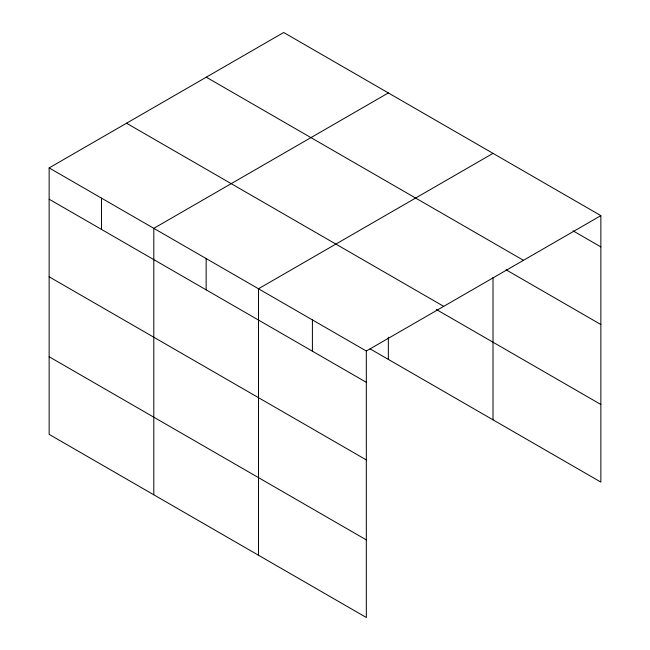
<?xml version="1.0" encoding="UTF-8"?>
<svg xmlns="http://www.w3.org/2000/svg" width="650" height="650" viewBox="0 0 650 650"><rect width="100%" height="100%" fill="white"/><g stroke="black" fill="none" stroke-linecap="round" stroke-linejoin="round"><path stroke-width="0.97" d="M366.324 459.924L366.324 351.033L49.14 167.911L49.14 434.371L366.324 617.5L366.324 459.924L49.14 276.803M370.029 348.822L600.86 482.089L600.86 215.629L283.676 32.5L49.14 167.911M388.342 92.934L153.806 228.337L153.806 494.804M493.017 153.368L258.481 288.771L258.481 555.238M366.324 351.033L600.86 215.629M573.032 230.839L600.86 246.911M206.278 77.188L523.469 260.309M506.066 269.791L600.86 324.521M126.531 123.224L443.723 306.353M436.321 309.481L600.86 404.479M49.14 199.192L366.324 382.314M49.14 356.761L366.324 539.89M493.017 277.436L493.017 419.827M388.342 337.22L388.342 359.393M312.406 319.906L312.406 351.187M206.148 258.554L206.148 289.835M101.473 198.12L101.473 229.409"/></g></svg>
